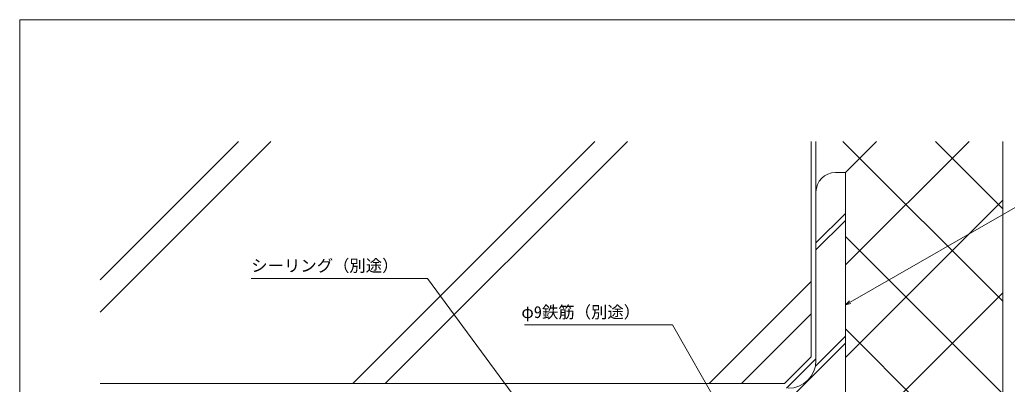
# Model space of a CAD drawing. Units: millimetres, scale not verified. Extents: x -594 to 539, y -420 to 386.
# Drawn here: x -590 to -288.3, y 270.5 to 382 of the extents above; entities that cross this region are included whole.
import ezdxf
from ezdxf.enums import TextEntityAlignment as Align

# ---------------------------------------------------------------- set-up
doc = ezdxf.new("R2010")
doc.units = ezdxf.units.MM
doc.header["$LTSCALE"] = 2
for name, color, linetype, lineweight in [('0-1_YKK_ZWAK', 7, 'Continuous', 9), ('0-7_YKK_D', 6, 'Continuous', 9), ('0-8_YSS_K', 3, 'Continuous', 9), ('0-9_YSS_KE', 3, 'Continuous', 9)]:
    doc.layers.add(name, color=color, linetype=linetype, lineweight=lineweight)
doc.styles.add('ＭＳ ゴシック', font='')
doc.styles.get('ＭＳ ゴシック').set_extended_font_data('MS Gothic')

msp = doc.modelspace()

# ---------------------------------------------------------------- linework, layer by layer
at = {"layer": '0-1_YKK_ZWAK'}
for p in [(-590, -368), (510, 382)]:
    msp.add_line(p, (-590, 382), dxfattribs=at)
at = {"layer": '0-7_YKK_D'}
for p, q in [((-336.234, 295.631), (-278.287, 328.965)), ((-465.366, 302.859), (-519.266, 302.859)), ((-433, 258.858), (-465.366, 302.859)), ((-337.708, 294.783), (-336.461, 296.026)), ((-337.708, 294.783), (-336.234, 295.631)), ((-336.007, 295.236), (-337.708, 294.783)), ((-390.501, 288.66), (-435.761, 288.66)), ((-372.148, 256.51), (-390.501, 288.66))]:
    msp.add_line(p, q, dxfattribs=at)
at = {"layer": '0-8_YSS_K'}
for p, q in [((-565.431, 302.489), (-523.135, 344.785)), ((-565.431, 292.59), (-513.236, 344.785)), ((-488.247, 270.779), (-414.241, 344.785)), ((-478.347, 270.779), (-404.341, 344.785)), ((-348.208, 278.9), (-348.208, 344.785)), ((-289.607, 295.894), (-338.498, 344.785)), ((-337.708, 306.991), (-299.914, 344.785)), ((-337.708, 335.275), (-328.198, 344.785)), ((-289.607, 324.178), (-310.214, 344.785)), ((-337.708, 335.279), (-340.708, 335.279)), ((-337.708, 260.279), (-337.708, 335.279)), ((-346.708, 329.279), (-346.708, 277.779)), ((-337.708, 278.707), (-289.607, 326.807)), ((-346.708, 313.725), (-337.708, 322.725)), ((-346.708, 311.602), (-337.708, 320.602)), ((-289.607, 267.61), (-337.708, 315.71)), ((-379.352, 270.779), (-348.208, 301.923)), ((-348.554, 239.576), (-289.607, 298.523)), ((-369.453, 270.779), (-348.208, 292.024)), ((-289.858, 239.576), (-337.708, 287.426)), ((-346.88, 276.076), (-337.708, 285.248)), ((-360.554, 260.279), (-337.708, 283.125)), ((-356.329, 270.779), (-348.208, 278.9)), ((-565.431, 270.779), (-356.329, 270.779))]:
    msp.add_line(p, q, dxfattribs=at)
for centre, radius, start, end in [((-340.708, 329.279), 6, 90, 180), ((-355.208, 277.779), 8.5, 270, 0)]:
    msp.add_arc(centre, radius, start, end, dxfattribs=at)
at = {"layer": '0-9_YSS_KE'}
for p, q in [((-346.708, 278.279), (-346.708, 344.785)), ((-289.607, 344.785), (-289.607, 239.576)), ((-346.708, 278.279), (-355.708, 269.279))]:
    msp.add_line(p, q, dxfattribs=at)

# ---------------------------------------------------------------- texts
at = {"layer": '0-7_YKK_D', "color": 4, "style": 'ＭＳ ゴシック'}
for s, p in [('シーリング（別途）', (-519.266, 303.859)), ('φ9鉄筋（別途）', (-436.721, 289.66))]:
    msp.add_text(s, height=3.666, dxfattribs=at).set_placement(p, align=Align.BOTTOM_LEFT)

doc.saveas('drawing.dxf')
